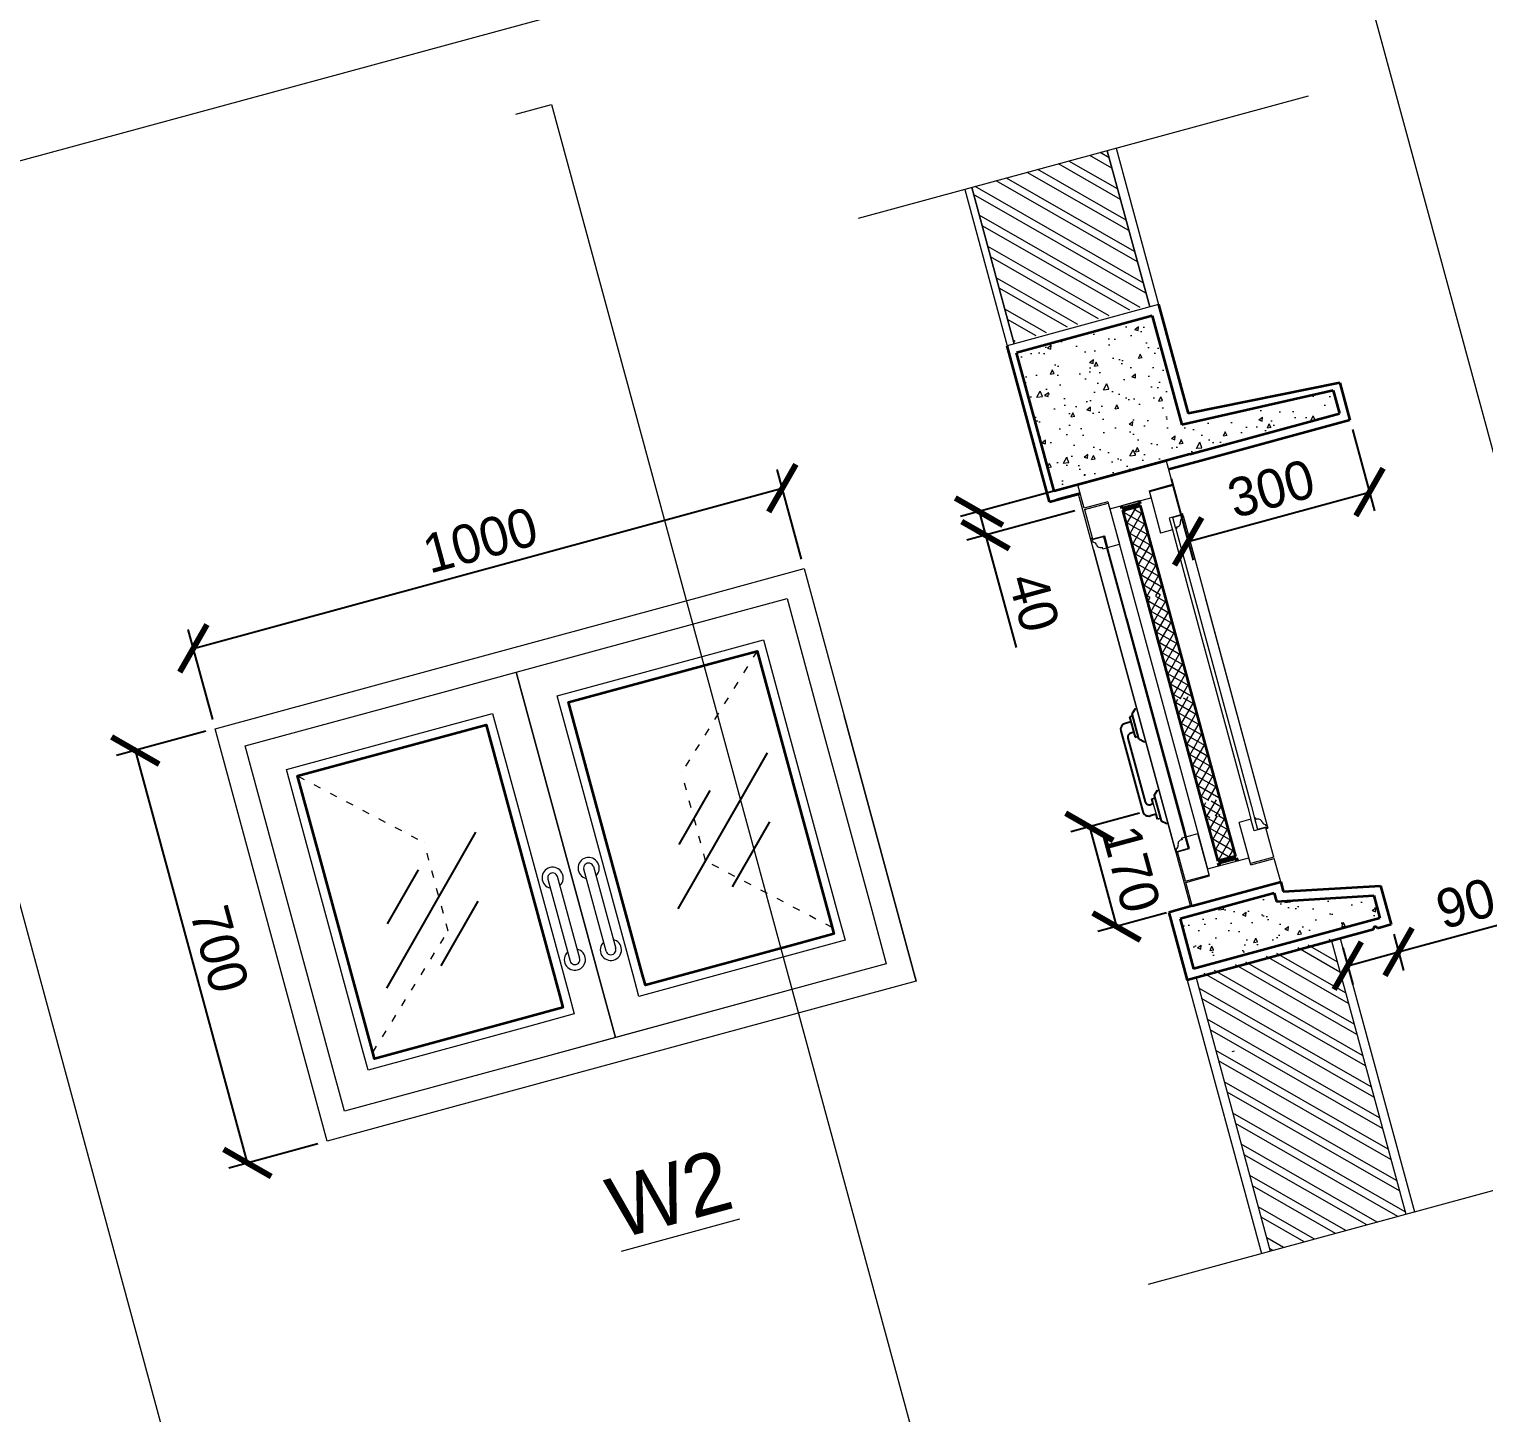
# Model space of a CAD drawing. Header units: millimetres. Extents: x -31731215 to 29997125, y -14487545 to 25622576.
# Drawn here: x 2265312 to 2267696, y -885794 to -883528 of the extents above; entities that cross this region are included whole.
import ezdxf

# ---------------------------------------------------------------- set-up
doc = ezdxf.new("R2010")
doc.units = ezdxf.units.MM
doc.header["$MEASUREMENT"] = 0
doc.linetypes.add('1', pattern=[0])
doc.linetypes.add('ACAD_ISO03W100', pattern=[30, 12, -18])
for name, color, linetype, lineweight in [('DIMNSION', 156, 'Continuous', 15), ('ELE', 245, 'Continuous', 13), ('ele2', 63, 'Continuous', 35), ('glass', 160, 'Continuous', 13), ('HAT', 8, 'Continuous', 9), ('HATCH', 8, '1', 18), ('raling2', 245, 'Continuous', 9), ('SECTION', 7, 'Continuous', 35), ('th line', 4, 'Continuous', 50), ('THIN LINES', 54, 'Continuous', 0), ('tils', 178, 'Continuous', 0), ('toilet', 161, 'Continuous', 18), ('WALL', 10, '1', 20), ('walls', 10, 'Continuous', 20)]:
    doc.layers.add(name, color=color, linetype=linetype, lineweight=lineweight)
doc.layers.add('DOOR', color=7, linetype='Continuous')
doc.layers.add('hard wear', color=54, linetype='Continuous')
doc.layers.add('hidden', color=7, linetype='ACAD_ISO03W100', lineweight=9, true_color=0x873171)
doc.dimstyles.new('ISO-25', dxfattribs={"dimtxt": 63.5, "dimasz": 63.5, "dimexe": 31.75, "dimexo": 15.875, "dimgap": 15.875, "dimtad": 1, "dimtxsty": 'Standard', "dimblk1": 'ARCHTICK', "dimblk2": 'ARCHTICK', "dimsah": 1, "dimcen": 63.5, "dimadec": 0, "dimazin": 0, "dimtfac": 1, "dimtmove": 0, "dimatfit": 3, "dimfxl": 25.4, "dimarcsym": 0})
pattern_1 = [(65.208688, (2128302.99, -971704.61), (71.994142, 12.965064), [7.62, -83.82]), (10.20869, (2128302.99, -971704.61), (-33.65203, 70.047924), [6.096, -67.056234]), (115.66013, (2128308.99, -971703.53), (38.342112, 83.012984), [6.476004, -71.236098]), (61.39289, (2128297.66, -971685.005), (109.045664, 12.217515), [11.43, -125.73]), (111.844245, (2128306.75, -971683.99), (65.672324, 120.415994), [9.71401, -106.85424]), (6.39284, (2128297.66, -971685), (65.67232, 120.41599), [9.14399, -100.58389]), (36.208688, (2128308.795, -971687.24), (69.25286, -23.56388), [7.62, -83.82]), (341.20869, (2128308.795, -971687.24), (4.52739, 77.579987), [6.096, -67.056]), (86.660133, (2128314.566, -971689.205), (73.78025, 54.016107), [6.476004, -71.235975]), (52.708688, (2128302.99, -971704.613), (-7.6805432, 32.961558), [0, -66.2432, 0, -68.072, 0, -67.31]), (22.708688, (2128302.99, -971704.613), (15.279399, 45.680437), [0, -38.8112, 0, -64.7192, 0, -25.654]), (342.708688, (2128281.126, -971710.557), (52.9378487, 12.0168487), [0, -25.4, 0, -79.248, 0, -105.156]), (332.708688, (2128271.32, -971713.22), (54.508377, 25.358206), [0, -33.02, 0, -52.6288, 0, -74.676])]

# ---------------------------------------------------------------- blocks, each defined once
blk = doc.blocks.new('GFH')
at = {"layer": 'DOOR'}
for p, q in [((-16227.9, -453626.6), (-16019.9, -453418.6)), ((-16199, -453525.6), (-16126.8, -453453.3)), ((-16132.5, -453615.1), (-16045.9, -453528.4))]:
    blk.add_line(p, q, dxfattribs=at)
blk = doc.blocks.new('_ArchTick')
at = {"color": 0, "linetype": 'ByBlock', "const_width": 0.15}
blk.add_lwpolyline([(-0.5, -0.5), (0.5, 0.5)], dxfattribs=at)
blk = doc.blocks.new('*D607')
at = {"layer": 'Defpoints', "color": 0, "transparency": 16777216}
for p in [(2266546.4, -884279.7), (2266582.2, -884411.5, 0), (2265617.3, -884673.9, 0)]:
    blk.add_point(p, dxfattribs=at)
at = {"layer": 'THIN LINES', "color": 0, "lineweight": -2, "transparency": 16777216}
for p, q in [((2266578.1, -884396.2), (2266538.1, -884249.1)), ((2265581.4, -884542.1), (2266546.4, -884279.7)), ((2265613.1, -884658.5), (2265573.1, -884511.4))]:
    blk.add_line(p, q, dxfattribs=at)
at = {"layer": 'THIN LINES', "color": 0, "lineweight": -2, "transparency": 16777216, "xscale": 63.50000000000001, "yscale": 63.50000000000001, "zscale": 63.50000000000001}
for p, rotation in [((2266546.4, -884279.7), 15.20868761617387), ((2265581.4, -884542.1), 195.2086876161739)]:
    blk.add_blockref('_ArchTick', p, dxfattribs=dict(at, rotation=rotation))
at = {"layer": 'THIN LINES', "color": 0, "transparency": 16777216, "insert": (2266051.4, -884365), "char_height": 63.5, "attachment_point": 5, "rotation": 15.2087}
blk.add_mtext('1000', dxfattribs=at)
blk = doc.blocks.new('*D608')
at = {"layer": 'Defpoints', "color": 0, "transparency": 16777216}
for p in [(2265617.3, -884673.9, 0), (2265486.4, -884709.5), (2265800.9, -885349.3, 0)]:
    blk.add_point(p, dxfattribs=at)
at = {"layer": 'THIN LINES', "color": 0, "lineweight": -2, "transparency": 16777216}
for p, q in [((2265601.9, -884678), (2265455.7, -884717.8)), ((2265670, -885384.9), (2265486.4, -884709.5)), ((2265785.6, -885353.5), (2265639.4, -885393.3))]:
    blk.add_line(p, q, dxfattribs=at)
at = {"layer": 'THIN LINES', "color": 0, "lineweight": -2, "transparency": 16777216, "xscale": 63.50000000000001, "yscale": 63.50000000000001, "zscale": 63.50000000000001}
for p, rotation in [((2265486.4, -884709.5), 105.2086876161695), ((2265670, -885384.9), 285.2086876161695)]:
    blk.add_blockref('_ArchTick', p, dxfattribs=dict(at, rotation=rotation))
at = {"layer": 'THIN LINES', "color": 0, "transparency": 16777216, "insert": (2265624.1, -885034.7), "char_height": 63.5, "attachment_point": 5, "rotation": 285.2087}
blk.add_mtext('700', dxfattribs=at)
blk = doc.blocks.new('*D576')
at = {"layer": 'Defpoints', "color": 0, "transparency": 16777216}
for p in [(2267476.5, -884168.4, 0), (2267179.3, -884249.2, 0), (2267508.5, -884286.1)]:
    blk.add_point(p, dxfattribs=at)
at = {"layer": 'THIN LINES', "color": 0, "lineweight": -2, "transparency": 16777216}
for p, q in [((2267480.7, -884183.7), (2267516.8, -884316.7)), ((2267183.5, -884264.5), (2267219.6, -884397.5)), ((2267211.3, -884366.9), (2267508.5, -884286.1))]:
    blk.add_line(p, q, dxfattribs=at)
at = {"layer": 'THIN LINES', "color": 0, "lineweight": -2, "transparency": 16777216, "xscale": 63.50000000000001, "yscale": 63.50000000000001, "zscale": 63.50000000000001}
for p, rotation in [((2267508.5, -884286.1), 15.208687616193), ((2267211.3, -884366.9), 195.208687616193)]:
    blk.add_blockref('_ArchTick', p, dxfattribs=dict(at, rotation=rotation))
at = {"layer": 'THIN LINES', "color": 0, "transparency": 16777216, "insert": (2267347.4, -884280.5), "char_height": 63.5, "attachment_point": 5, "rotation": 15.2087}
blk.add_mtext('300', dxfattribs=at)
blk = doc.blocks.new('*D577')
at = {"layer": 'Defpoints', "color": 0, "transparency": 16777216}
for p in [(2267030.6, -884274.1, 0), (2267041.1, -884312.7, 0), (2266879.3, -884356.7)]:
    blk.add_point(p, dxfattribs=at)
at = {"layer": 'THIN LINES', "color": 0, "lineweight": -2, "transparency": 16777216}
for p, q in [((2267015.3, -884278.3), (2266838.2, -884326.4)), ((2267025.8, -884316.9), (2266848.6, -884365)), ((2266868.8, -884318.1), (2266879.3, -884356.7)), ((2266879.3, -884356.7), (2266929.3, -884540.5))]:
    blk.add_line(p, q, dxfattribs=at)
at = {"layer": 'THIN LINES', "color": 0, "lineweight": -2, "transparency": 16777216, "xscale": 63.50000000000001, "yscale": 63.50000000000001, "zscale": 63.50000000000001}
for p, rotation in [((2266868.8, -884318.1), 105.2086876151963), ((2266879.3, -884356.7), 285.2086876151963)]:
    blk.add_blockref('_ArchTick', p, dxfattribs=dict(at, rotation=rotation))
at = {"layer": 'THIN LINES', "color": 0, "transparency": 16777216, "insert": (2266958.6, -884466.7), "char_height": 63.5, "attachment_point": 5, "rotation": 285.2087}
blk.add_mtext('40', dxfattribs=at)
blk = doc.blocks.new('*D623')
at = {"layer": 'Defpoints', "color": 0, "transparency": 16777216}
for p in [(2267146.9, -884807.9, 0), (2267191.3, -884971.4, 0), (2267094.1, -884997.8)]:
    blk.add_point(p, dxfattribs=at)
at = {"layer": 'THIN LINES', "color": 0, "lineweight": -2, "transparency": 16777216}
for p, q in [((2267131.6, -884812.1), (2267019, -884842.7)), ((2267049.6, -884834.4), (2267094.1, -884997.8)), ((2267176, -884975.5), (2267063.4, -885006.1))]:
    blk.add_line(p, q, dxfattribs=at)
at = {"layer": 'THIN LINES', "color": 0, "lineweight": -2, "transparency": 16777216, "xscale": 63.50000000000001, "yscale": 63.50000000000001, "zscale": 63.50000000000001}
for p, rotation in [((2267049.6, -884834.4), 105.2086876155839), ((2267094.1, -884997.8), 285.2086876155839)]:
    blk.add_blockref('_ArchTick', p, dxfattribs=dict(at, rotation=rotation))
at = {"layer": 'THIN LINES', "color": 0, "transparency": 16777216, "insert": (2267117.8, -884903.6), "char_height": 63.5, "attachment_point": 5, "rotation": 285.2087}
blk.add_mtext('170', dxfattribs=at)
blk = doc.blocks.new('*D582')
at = {"layer": 'Defpoints', "color": 0, "transparency": 16777216}
for p in [(2267544, -884994.7, 0), (2267460.7, -885017.3, 0), (2267556.1, -885039.2)]:
    blk.add_point(p, dxfattribs=at)
at = {"layer": 'THIN LINES', "color": 0, "lineweight": -2, "transparency": 16777216}
for p, q in [((2267556.1, -885039.2), (2267739.9, -884989.3)), ((2267548.1, -885010), (2267564.4, -885069.9)), ((2267464.8, -885032.6), (2267481.1, -885092.5)), ((2267472.8, -885061.9), (2267556.1, -885039.2))]:
    blk.add_line(p, q, dxfattribs=at)
at = {"layer": 'THIN LINES', "color": 0, "lineweight": -2, "transparency": 16777216, "xscale": 63.50000000000001, "yscale": 63.50000000000001, "zscale": 63.50000000000001}
for p, rotation in [((2267556.1, -885039.2), 15.20868761456115), ((2267472.8, -885061.9), 195.2086876145612)]:
    blk.add_blockref('_ArchTick', p, dxfattribs=dict(at, rotation=rotation))
at = {"layer": 'THIN LINES', "color": 0, "transparency": 16777216, "insert": (2267666.1, -884960), "char_height": 63.5, "attachment_point": 5, "rotation": 15.2087}
blk.add_mtext('90', dxfattribs=at)

msp = doc.modelspace()

# ---------------------------------------------------------------- hatches: boundary and pattern name
at = {"layer": 'DIMNSION'}
h = msp.add_hatch(dxfattribs=at)
h.set_pattern_fill('ANSI37', color=256, scale=100, angle=15.208688, style=0)
h.set_pattern_definition([(150.2086876, (2630830.69, -261791.18), (6.21052973, 10.84800998), []), (60.2086876, (2630830.69, -261791.18), (10.84800998, -6.21052973), [])])
h.paths.add_polyline_path([(2267172.381, -884452.45), (2267143.432, -884460.32), (2267188.796, -884627.188), (2267217.746, -884619.318)])
h = msp.add_hatch(dxfattribs=at)
h.set_pattern_fill('ANSI37', color=256, scale=100, angle=15.208688, style=0)
h.set_pattern_definition([(150.2086876, (2630875.985, -261957.792), (6.21052973, 10.84800998), []), (60.2086876, (2630875.985, -261957.792), (10.84800998, -6.21052973), [])])
h.paths.add_polyline_path([(2267217.676, -884619.062), (2267188.727, -884626.932), (2267234.091, -884793.8), (2267263.04, -884785.93)])
h = msp.add_hatch(dxfattribs=at)
h.set_pattern_fill('ANSI37', color=256, scale=100, angle=15.208688, style=0)
h.set_pattern_definition([(150.2086876, (2630765.106, -261549.936), (6.21052973, 10.84800998), []), (60.2086876, (2630765.106, -261549.936), (10.84800998, -6.21052973), [])])
h.paths.add_polyline_path([(2267270.507, -884813.396), (2267241.558, -884821.266), (2267260.436, -884890.707), (2267289.385, -884882.837)])
at = {"layer": 'HATCH'}
h = msp.add_hatch(dxfattribs=at)
h.set_pattern_fill('AR-CONC', color=256, scale=0.4, angle=15.208688, style=0)
h.set_pattern_definition(pattern_1)
h.paths.add_polyline_path([(2267152.322, -883997.473), (2266930.378, -884057.811), (2266992.027, -884284.58), (2267213.971, -884224.243)])
h = msp.add_hatch(dxfattribs=at)
h.set_pattern_fill('AR-CONC', color=256, scale=0.4, angle=15.208688, style=0)
h.set_pattern_definition(pattern_1)
h.paths.add_polyline_path([(2267449.177, -884119.951), (2267200.854, -884175.994), (2267213.971, -884224.243), (2267459.392, -884157.524)])
h = msp.add_hatch(dxfattribs=at)
h.set_pattern_fill('AR-CONC', color=256, scale=0.4, angle=15.208688, style=0)
h.set_pattern_definition([(65.208688, (2128145.59, -971125.627), (71.994142, 12.965064), [7.62, -83.82]), (10.20869, (2128145.59, -971125.63), (-33.65203, 70.047924), [6.096, -67.056234]), (115.66013, (2128151.59, -971124.546), (38.342112, 83.012984), [6.476004, -71.236098]), (61.39289, (2128140.26, -971106.02), (109.045664, 12.217515), [11.43, -125.73]), (111.844245, (2128149.34, -971105), (65.672324, 120.415994), [9.71401, -106.85424]), (6.39284, (2128140.26, -971106.02), (65.67232, 120.41599), [9.14399, -100.58389]), (36.208688, (2128151.394, -971108.255), (69.25286, -23.56388), [7.62, -83.82]), (341.20869, (2128151.394, -971108.255), (4.52739, 77.579987), [6.096, -67.056]), (86.660133, (2128157.165, -971110.22), (73.78025, 54.016107), [6.476004, -71.235975]), (52.708688, (2128145.588, -971125.627), (-7.6805432, 32.961558), [0, -66.2432, 0, -68.072, 0, -67.31]), (22.708688, (2128145.588, -971125.627), (15.279399, 45.680437), [0, -38.8112, 0, -64.7192, 0, -25.654]), (342.708688, (2128123.725, -971131.57), (52.9378487, 12.0168487), [0, -25.4, 0, -79.248, 0, -105.156]), (332.708688, (2128113.92, -971134.236), (54.508377, 25.358206), [0, -33.02, 0, -52.6288, 0, -74.676])])
h.paths.add_polyline_path([(2267525.559, -884984.116), (2267515.481, -884947.047), (2267356.035, -884956.465), (2267352.402, -884943.104), (2267198.006, -884985.078), (2267220.305, -885067.101)])

# ---------------------------------------------------------------- linework, layer by layer
at = {"layer": 'DIMNSION'}
for p, q in [((2267110.387, -884338.768, 0), (2267127.006, -884309.74, 0)), ((2267137.134, -884322.796, 0), (2267118.411, -884312.077, 0)), ((2267141.772, -884339.854, 0), (2267104.952, -884318.775, 0)), ((2267105.75, -884321.709, 0), (2267109.947, -884314.377, 0)), ((2267146.409, -884356.913, 0), (2267109.59, -884335.834, 0)), ((2267115.025, -884355.826, 0), (2267136.104, -884319.007, 0)), ((2267119.662, -884372.885, 0), (2267140.741, -884336.065, 0)), ((2267151.046, -884373.971, 0), (2267114.227, -884352.892, 0)), ((2267124.3, -884389.943, 0), (2267145.379, -884353.124, 0)), ((2267155.684, -884391.03, 0), (2267118.865, -884369.951, 0)), ((2267128.937, -884407.002, 0), (2267150.016, -884370.182, 0)), ((2267160.321, -884408.089, 0), (2267123.502, -884387.009, 0)), ((2267164.959, -884425.147, 0), (2267128.14, -884404.068, 0)), ((2267133.575, -884424.06, 0), (2267154.654, -884387.241, 0)), ((2267138.212, -884441.119, 0), (2267159.291, -884404.3, 0)), ((2267169.596, -884442.206, 0), (2267132.777, -884421.126, 0)), ((2267142.85, -884458.177, 0), (2267163.929, -884421.358, 0)), ((2267165.567, -884454.302, 0), (2267137.415, -884438.185, 0)), ((2267148.508, -884458.94, 0), (2267142.052, -884455.243, 0)), ((2267158.348, -884456.265, 0), (2267168.566, -884438.417, 0)), ((2267125.008, -884640.448, 0), (2267127.038, -884639.896, 0)), ((2267139.62, -884695.289, 0), (2267141.926, -884694.662, 0)), ((2267161.141, -884774.454, 0), (2267163.448, -884773.827, 0)), ((2267263.75, -884815.233, 0), (2267235.525, -884799.074, 0)), ((2267236.322, -884802.008, 0), (2267240.52, -884794.676, 0)), ((2267240.96, -884819.066, 0), (2267257.578, -884790.039, 0)), ((2267267.707, -884803.095, 0), (2267248.983, -884792.375, 0)), ((2267256.416, -884817.227, 0), (2267266.676, -884799.306, 0)), ((2267176.306, -884829.145, 0), (2267178.336, -884828.593, 0)), ((2267246.692, -884819.871, 0), (2267240.162, -884816.133, 0))]:
    msp.add_line(p, q, dxfattribs=at)
at = {"layer": 'DOOR', "linetype": 'Continuous'}
msp.add_line((2267030.626, -884274.087, 0), (2267175.372, -884234.736, 0), dxfattribs=at)
at = {"layer": 'ELE'}
for p, q in [((2267175.372, -884234.736, 0), (2267185.866, -884273.336, 0)), ((2267041.119, -884312.686, 0), (2267030.626, -884274.087, 0)), ((2267147.267, -884283.829, 0), (2267185.866, -884273.336, 0)), ((2267147.267, -884283.829, 0), (2267150.415, -884295.409, 0)), ((2267186.39, -884275.265, 0), (2267147.791, -884285.759, 0)), ((2267147.791, -884285.759, 0), (2267166.155, -884353.307, 0)), ((2267186.39, -884275.265, 0), (2267199.507, -884323.514, 0)), ((2267079.718, -884302.192, 0), (2267041.119, -884312.686, 0)), ((2267041.644, -884314.616, 0), (2267080.243, -884304.122, 0)), ((2267079.718, -884302.192, 0), (2267082.866, -884313.772, 0)), ((2267080.243, -884304.122, 0), (2267098.606, -884371.671, 0)), ((2267082.866, -884313.772, 0), (2267150.415, -884295.409, 0)), ((2267041.644, -884314.616, 0), (2267054.761, -884362.865, 0)), ((2267199.507, -884323.514, 0), (2267180.207, -884328.761, 0)), ((2267180.207, -884328.761, 0), (2267185.454, -884348.061, 0)), ((2267054.761, -884362.865, 0), (2267074.06, -884357.618, 0)), ((2267074.06, -884357.618, 0), (2267079.307, -884376.917, 0)), ((2267185.454, -884348.061, 0), (2267166.155, -884353.307, 0)), ((2267079.307, -884376.917, 0), (2267098.606, -884371.671, 0)), ((2266110.236, -884581.297, 0), (2266165.327, -884783.942, 0)), ((2266165.327, -884783.942, 0), (2266248.928, -885091.462, 0)), ((2267314.261, -884821.864, 0), (2267294.961, -884827.111, 0)), ((2267313.325, -884894.659, 0), (2267294.961, -884827.111, 0)), ((2267319.508, -884841.164, 0), (2267314.261, -884821.864, 0)), ((2267338.807, -884835.917, 0), (2267319.508, -884841.164, 0)), ((2267351.924, -884884.166, 0), (2267338.807, -884835.917, 0)), ((2267208.113, -884850.721, 0), (2267227.413, -884845.474, 0)), ((2267213.36, -884870.021, 0), (2267208.113, -884850.721, 0)), ((2267245.777, -884913.023, 0), (2267227.413, -884845.474, 0)), ((2267194.061, -884875.267, 0), (2267213.36, -884870.021, 0)), ((2267207.177, -884923.516, 0), (2267194.061, -884875.267, 0)), ((2267243.153, -884903.373, 0), (2267310.702, -884885.009, 0)), ((2267313.85, -884896.589, 0), (2267310.702, -884885.009, 0)), ((2267351.924, -884884.166, 0), (2267313.325, -884894.659, 0)), ((2267246.301, -884914.953, 0), (2267243.153, -884903.373, 0)), ((2267313.85, -884896.589, 0), (2267352.449, -884886.096, 0)), ((2267362.942, -884924.695, 0), (2267352.449, -884886.096, 0)), ((2267207.177, -884923.516, 0), (2267245.777, -884913.023, 0)), ((2267207.702, -884925.446, 0), (2267246.301, -884914.953, 0)), ((2267218.196, -884964.045, 0), (2267207.702, -884925.446, 0)), ((2266248.928, -885091.462, 0), (2266272.884, -885179.583, 0))]:
    msp.add_line(p, q, dxfattribs=at)
at = {"layer": 'ELE', "elevation": 0}
for points in [[(2266418.779, -884455.966), (2266582.231, -884411.53), (2266647.815, -884652.774)], [(2265974.067, -884576.864), (2266418.779, -884455.966)], [(2266429.272, -884494.565), (2266554.126, -884460.623), (2266609.216, -884663.268)], [(2266554.126, -884460.623), (2266609.216, -884663.268)], [(2266165.327, -884783.942), (2266110.236, -884581.297), (2266429.272, -884494.565)], [(2265682.838, -884915.11), (2265617.254, -884673.866), (2265974.067, -884576.864)], [(2265984.56, -884615.463), (2266110.236, -884581.297), (2266165.327, -884783.942)], [(2265721.437, -884904.617), (2265666.347, -884701.971), (2265984.56, -884615.463)], [(2266609.216, -884663.268), (2266692.817, -884970.788)], [(2266609.216, -884663.268), (2266692.817, -884970.788)], [(2266647.815, -884652.774), (2266731.417, -884960.295)], [(2265682.838, -884915.11), (2265617.254, -884673.866)], [(2265721.437, -884904.617), (2265666.347, -884701.971)], [(2266165.327, -884783.942), (2266248.928, -885091.462)], [(2266248.928, -885091.462), (2266165.327, -884783.942)], [(2265805.039, -885212.137), (2265721.437, -884904.617)], [(2265805.039, -885212.137), (2265721.437, -884904.617)], [(2265766.44, -885222.63), (2265682.838, -884915.11)], [(2265766.44, -885222.63), (2265682.838, -884915.11)], [(2266692.817, -884970.788), (2266716.774, -885058.908), (2266591.92, -885092.851)], [(2266692.817, -884970.788), (2266716.774, -885058.908), (2266591.92, -885092.851)], [(2266731.417, -884960.295), (2266765.866, -885087.014), (2266602.413, -885131.45)], [(2266248.928, -885091.462), (2266272.884, -885179.583), (2266147.208, -885213.749)], [(2266591.92, -885092.851), (2266147.208, -885213.749)], [(2266591.92, -885092.851), (2266272.884, -885179.583), (2266248.928, -885091.462)], [(2266602.413, -885131.45), (2266157.702, -885252.348)], [(2266147.208, -885213.749), (2265828.995, -885300.257), (2265805.039, -885212.137)], [(2266147.208, -885213.749), (2265828.995, -885300.257), (2265805.039, -885212.137)], [(2265800.889, -885349.349), (2265766.44, -885222.63)], [(2266157.702, -885252.348), (2265800.889, -885349.349), (2265766.44, -885222.63)]]:
    msp.add_lwpolyline(points, dxfattribs=at)
at = {"layer": 'ele2'}
for p, q in [((2267103.396, -884313.05, 0), (2267102.166, -884308.525, 0)), ((2267132.345, -884305.179, 0), (2267131.115, -884300.655, 0)), ((2267172.381, -884452.45, 0), (2267133.132, -884308.074, 0)), ((2267143.432, -884460.32, 0), (2267104.183, -884315.944, 0)), ((2267270.507, -884813.396, 0), (2267172.381, -884452.45, 0)), ((2267241.558, -884821.266, 0), (2267143.432, -884460.32, 0)), ((2267289.385, -884882.837, 0), (2267270.507, -884813.396, 0)), ((2267260.436, -884890.707, 0), (2267241.558, -884821.266, 0))]:
    msp.add_line(p, q, dxfattribs=at)
at = {"layer": 'ele2', "elevation": 0}
for points in [[(2266447.635, -884562.113), (2266504.941, -884546.535), (2266541.668, -884681.631)], [(2266232.875, -884765.579), (2266196.148, -884630.482), (2266447.635, -884562.113)], [(2266002.924, -884683.011), (2266061.051, -884667.209), (2266097.778, -884802.306)], [(2265788.986, -884886.253), (2265752.259, -884751.156), (2266002.924, -884683.011)], [(2266541.668, -884681.631), (2266625.269, -884989.152)], [(2266316.477, -885073.099), (2266232.875, -884765.579)], [(2266097.778, -884802.306), (2266181.38, -885109.826)], [(2265872.587, -885193.773), (2265788.986, -884886.253)], [(2266625.269, -884989.152), (2266630.862, -885009.723), (2266573.556, -885025.302)], [(2266573.556, -885025.302), (2266322.069, -885093.671), (2266316.477, -885073.099)], [(2266181.38, -885109.826), (2266186.972, -885130.398), (2266128.845, -885146.2)], [(2266128.845, -885146.2), (2265878.18, -885214.345), (2265872.587, -885193.773)]]:
    msp.add_lwpolyline(points, dxfattribs=at)
at = {"layer": 'glass', "linetype": 'Continuous'}
for p, q in [((2267185.997, -884327.187, 0), (2267186.194, -884327.911, 0)), ((2267072.854, -884357.946, 0), (2267103.627, -884471.141, 0)), ((2267103.627, -884471.141, 0), (2267072.854, -884357.946, 0)), ((2267185.454, -884348.061, 0), (2267210.98, -884441.956, 0)), ((2267191.244, -884346.487, 0), (2267216.77, -884440.382, 0)), ((2267104.833, -884470.813, 0), (2267079.307, -884376.917, 0)), ((2267210.98, -884441.956, 0), (2267309.106, -884802.903, 0)), ((2267216.77, -884440.382, 0), (2267314.896, -884801.329, 0)), ((2267103.627, -884471.141, 0), (2267201.753, -884832.088, 0)), ((2267201.753, -884832.088, 0), (2267103.627, -884471.141, 0)), ((2267154.132, -884652.156, 0), (2267104.833, -884470.813, 0)), ((2267110.989, -884493.459, 0), (2267202.959, -884831.76, 0)), ((2267309.106, -884802.903, 0), (2267314.261, -884821.864, 0)), ((2267314.896, -884801.329, 0), (2267320.051, -884820.29, 0)), ((2267201.753, -884832.088, 0), (2267206.907, -884851.049, 0)), ((2267212.154, -884870.348, 0), (2267201.753, -884832.088, 0)), ((2267202.959, -884831.76, 0), (2267208.113, -884850.721, 0))]:
    msp.add_line(p, q, dxfattribs=at)
at = {"layer": 'hard wear'}
for p, q in [((2267119.468, -884649.188, 0), (2267125.008, -884640.448, 0)), ((2267117.762, -884662.542, 0), (2267108.068, -884665.178, 0)), ((2267120.482, -884652.919, 0), (2267115.513, -884654.27, 0)), ((2267115.513, -884654.27, 0), (2267124.608, -884687.726, 0)), ((2267130.661, -884690.361, 0), (2267119.468, -884649.188, 0)), ((2267101.042, -884677.451, 0), (2267136.904, -884809.369, 0)), ((2267112.612, -884689.357, 0), (2267140.854, -884793.243, 0)), ((2267122.359, -884679.454, 0), (2267117.53, -884680.766, 0)), ((2267124.608, -884687.726, 0), (2267129.578, -884686.375, 0)), ((2267130.661, -884690.361, 0), (2267139.62, -884695.289, 0)), ((2267152.025, -884788.576, 0), (2267156.994, -884787.225, 0)), ((2267154.274, -884796.848, 0), (2267152.025, -884788.576, 0)), ((2267155.911, -884783.239, 0), (2267161.141, -884774.454, 0)), ((2267155.911, -884783.239, 0), (2267167.104, -884824.412, 0)), ((2267154.274, -884796.848, 0), (2267149.445, -884798.161, 0)), ((2267158.871, -884813.76, 0), (2267149.178, -884816.395, 0)), ((2267161.12, -884822.032, 0), (2267158.871, -884813.76, 0)), ((2267166.09, -884820.681, 0), (2267161.12, -884822.032, 0)), ((2267167.104, -884824.412, 0), (2267176.306, -884829.145, 0))]:
    msp.add_line(p, q, dxfattribs=at)
for centre, radius, start, end in [((2267110.691, -884674.827, 0), 10, 105.208688, 195.208688), ((2267119.367, -884687.521, 0), 7, 105.208688, 195.208688), ((2267146.554, -884806.745, 0), 10, 195.208688, 285.208688), ((2267147.609, -884791.406, 0), 7, 195.208688, 285.208688)]:
    msp.add_arc(centre, radius, start, end, dxfattribs=at)
at = {"layer": 'HAT'}
for p, q in [((2267086.558, -883755.564, 0), (2267050.175, -883734.735, 0)), ((2267081.92, -883738.506, 0), (2267067.234, -883730.098, 0)), ((2267114.383, -883857.916, 0), (2266947.824, -883762.56, 0)), ((2267109.745, -883840.857, 0), (2266964.882, -883757.923, 0)), ((2267100.47, -883806.74, 0), (2266998.999, -883748.648, 0)), ((2267095.833, -883789.681, 0), (2267016.058, -883744.01, 0)), ((2267137.57, -883943.208, 0), (2266862.531, -883785.747, 0)), ((2267128.295, -883909.091, 0), (2266896.648, -883776.472, 0)), ((2267123.658, -883892.033, 0), (2266913.707, -883771.835, 0)), ((2267142.208, -883960.267, 0), (2266859.926, -883798.659, 0)), ((2267132.876, -883983.732, 0), (2266869.201, -883832.776, 0)), ((2267115.818, -883988.369, 0), (2266873.838, -883849.835, 0)), ((2267081.701, -883997.644, 0), (2266883.113, -883883.952, 0)), ((2267064.642, -884002.282, 0), (2266887.751, -883901.011, 0)), ((2267030.525, -884011.557, 0), (2266897.026, -883935.128, 0)), ((2267013.466, -884016.194, 0), (2266901.663, -883952.186, 0)), ((2266979.349, -884025.469, 0), (2266910.938, -883986.303, 0)), ((2266962.291, -884030.106, 0), (2266915.575, -884003.362, 0)), ((2266928.174, -884039.381, 0), (2266924.85, -884037.479, 0)), ((2267446.184, -885021.239, 0), (2267442.203, -885018.959, 0)), ((2267474.009, -885123.59, 0), (2267339.852, -885046.784, 0)), ((2267469.372, -885106.531, 0), (2267356.911, -885042.147, 0)), ((2267460.097, -885072.414, 0), (2267391.028, -885032.872, 0)), ((2267455.459, -885055.356, 0), (2267408.086, -885028.234, 0)), ((2267501.834, -885225.941, 0), (2267237.501, -885074.609, 0)), ((2267497.197, -885208.883, 0), (2267254.559, -885069.972, 0)), ((2267487.922, -885174.766, 0), (2267288.676, -885060.697, 0)), ((2267483.284, -885157.707, 0), (2267305.735, -885056.059, 0)), ((2267511.109, -885260.058, 0), (2267228.827, -885098.451, 0)), ((2267515.747, -885277.117, 0), (2267233.465, -885115.509, 0)), ((2267525.022, -885311.234, 0), (2267242.74, -885149.626, 0)), ((2267529.659, -885328.292, 0), (2267247.377, -885166.685, 0)), ((2267538.934, -885362.409, 0), (2267256.652, -885200.802, 0)), ((2267543.571, -885379.468, 0), (2267261.29, -885217.861, 0)), ((2267552.846, -885413.585, 0), (2267270.565, -885251.978, 0)), ((2267557.484, -885430.644, 0), (2267275.202, -885269.036, 0)), ((2267566.759, -885464.761, 0), (2267284.477, -885303.153, 0)), ((2267555.099, -885472.489, 0), (2267289.114, -885320.212, 0)), ((2267520.982, -885481.764, 0), (2267298.389, -885354.329, 0)), ((2267503.923, -885486.401, 0), (2267303.027, -885371.387, 0)), ((2267469.806, -885495.676, 0), (2267312.302, -885405.504, 0)), ((2267452.747, -885500.314, 0), (2267316.939, -885422.563, 0)), ((2267418.63, -885509.589, 0), (2267326.214, -885456.68, 0)), ((2267401.572, -885514.226, 0), (2267330.852, -885473.739, 0)), ((2267367.455, -885523.501, 0), (2267340.127, -885507.856, 0)), ((2267350.396, -885528.138, 0), (2267344.764, -885524.914, 0))]:
    msp.add_line(p, q, dxfattribs=at)
at = {"layer": 'HAT', "linetype": 'Continuous'}
for p, q in [((2267082.707, -884476.828, 0), (2267031.734, -884289.33, 0)), ((2267082.866, -884313.772, 0), (2267124.133, -884465.567, 0)), ((2267200.426, -884324.041, 0), (2267186.194, -884327.911, 0)), ((2267191.244, -884346.487, 0), (2267186.194, -884327.911, 0)), ((2267199.783, -884321.675, 0), (2267201.887, -884321.103, 0)), ((2267200.426, -884324.041, 0), (2267199.783, -884321.675, 0)), ((2267202.952, -884325.021, 0), (2267201.088, -884325.528, 0)), ((2267201.088, -884325.528, 0), (2267201.914, -884328.564, 0)), ((2267202.952, -884325.021, 0), (2267201.887, -884321.103, 0)), ((2267202.952, -884325.021, 0), (2267233.107, -884435.941, 0)), ((2267054.235, -884363.785, 0), (2267073.051, -884358.669, 0)), ((2267078.101, -884377.245, 0), (2267073.051, -884358.669, 0)), ((2267192.941, -884346.025, 0), (2267191.244, -884346.487, 0)), ((2267192.941, -884346.025, 0), (2267192.173, -884343.203, 0)), ((2267053.592, -884361.419, 0), (2267051.487, -884361.991, 0)), ((2267052.552, -884365.908, 0), (2267051.487, -884361.991, 0)), ((2267052.552, -884365.908, 0), (2267054.416, -884365.402, 0)), ((2267054.235, -884363.785, 0), (2267053.592, -884361.419, 0)), ((2267054.416, -884365.402, 0), (2267055.242, -884368.438, 0)), ((2267056.487, -884380.383, 0), (2267082.707, -884476.828, 0)), ((2267071.82, -884378.953, 0), (2267071.053, -884376.13, 0)), ((2267071.82, -884378.953, 0), (2267078.101, -884377.245, 0)), ((2267180.833, -884837.775, 0), (2267082.707, -884476.828, 0)), ((2267082.707, -884476.828, 0), (2267180.833, -884837.775, 0)), ((2267124.133, -884465.567, 0), (2267222.258, -884826.513, 0)), ((2267239.263, -884458.587, 0), (2267331.232, -884796.888, 0)), ((2267331.232, -884796.888, 0), (2267341.015, -884832.873, 0)), ((2267222.258, -884826.513, 0), (2267243.153, -884903.373, 0)), ((2267321.748, -884819.829, 0), (2267320.051, -884820.29, 0)), ((2267320.051, -884820.29, 0), (2267325.101, -884838.866, 0)), ((2267321.748, -884819.829, 0), (2267322.515, -884822.651, 0)), ((2267339.333, -884834.997, 0), (2267325.101, -884838.866, 0)), ((2267339.151, -884833.38, 0), (2267338.326, -884830.344, 0)), ((2267341.015, -884832.873, 0), (2267339.151, -884833.38, 0)), ((2267339.333, -884834.997, 0), (2267339.976, -884837.363, 0)), ((2267339.976, -884837.363, 0), (2267342.08, -884836.791, 0)), ((2267341.015, -884832.873, 0), (2267342.08, -884836.791, 0)), ((2267190.616, -884873.76, 0), (2267180.833, -884837.775, 0)), ((2267180.833, -884837.775, 0), (2267215.369, -884964.814, 0)), ((2267200.627, -884852.756, 0), (2267206.907, -884851.049, 0)), ((2267200.627, -884852.756, 0), (2267201.394, -884855.579, 0)), ((2267206.907, -884851.049, 0), (2267211.957, -884869.625, 0)), ((2267190.616, -884873.76, 0), (2267192.479, -884873.254, 0)), ((2267190.616, -884873.76, 0), (2267191.681, -884877.678, 0)), ((2267192.479, -884873.254, 0), (2267191.654, -884870.218, 0)), ((2267193.785, -884877.106, 0), (2267191.681, -884877.678, 0)), ((2267193.142, -884874.74, 0), (2267211.957, -884869.625, 0)), ((2267193.142, -884874.74, 0), (2267193.785, -884877.106, 0))]:
    msp.add_line(p, q, dxfattribs=at)
for centre, radius, start, end in [((2267192.035, -884336.249, 0), 6.955, 271.144155, 14.078334), ((2267204.28, -884333.617, 0), 5.579, 115.095161, 189.708237), ((2267055.759, -884373.993, 0), 5.579, 20.709138, 95.322215), ((2267067.652, -884370.063, 0), 6.955, 196.339041, 299.27322), ((2267325.916, -884828.718, 0), 6.955, 16.339041, 119.27322), ((2267337.808, -884824.788, 0), 5.579, 200.709138, 275.322215), ((2267201.533, -884862.532, 0), 6.955, 91.144155, 194.078334), ((2267189.288, -884865.165, 0), 5.579, 295.095161, 9.708237)]:
    msp.add_arc(centre, radius, start, end, dxfattribs=at)
at = {"layer": 'hidden'}
for p, q in [((2266504.941, -884546.535, 0), (2266381.387, -884745.522, 0)), ((2265752.259, -884751.156, 0), (2265959.554, -884860.2, 0)), ((2266420.771, -884890.393, 0), (2266381.387, -884745.522, 0)), ((2265998.938, -885005.072, 0), (2265959.554, -884860.2, 0)), ((2266628.065, -884999.437, 0), (2266420.771, -884890.393, 0)), ((2265875.384, -885204.059, 0), (2265998.938, -885005.072, 0))]:
    msp.add_line(p, q, dxfattribs=at)
at = {"layer": 'raling2'}
for p, q in [((2266257.668, -885038.206, 0), (2266221.159, -884903.914, 0)), ((2266236.871, -884899.643, 0), (2266273.379, -885033.935, 0)), ((2266162.209, -884919.94, 0), (2266198.717, -885054.232, 0)), ((2266214.428, -885049.961, 0), (2266177.92, -884915.669, 0))]:
    msp.add_line(p, q, dxfattribs=at)
at = {"layer": 'raling2', "elevation": 0}
for points in [[(2266218.4, -884769.514), (2266177.738, -884619.942), (2266443.7, -884547.639)], [(2266443.7, -884547.639), (2266515.48, -884528.125), (2266556.142, -884677.696)], [(2265774.511, -884890.188), (2265733.849, -884740.617), (2265998.989, -884668.537)], [(2265998.989, -884668.537), (2266071.591, -884648.799), (2266112.253, -884798.371)], [(2266556.142, -884677.696), (2266639.744, -884985.216)], [(2266302.002, -885077.034), (2266218.4, -884769.514)], [(2266112.253, -884798.371), (2266195.854, -885105.891)], [(2265858.113, -885197.708), (2265774.511, -884890.188)], [(2266639.744, -884985.216), (2266649.271, -885020.263), (2266577.492, -885039.777)], [(2266577.492, -885039.777), (2266311.53, -885112.08), (2266302.002, -885077.034)], [(2266195.854, -885105.891), (2266205.382, -885140.937), (2266132.78, -885160.675)], [(2266132.78, -885160.675), (2265867.64, -885232.755), (2265858.113, -885197.708)]]:
    msp.add_lwpolyline(points, dxfattribs=at)
at = {"layer": 'raling2'}
for centre, radius, start, end in [((2266229.064, -884901.959, 0), 17.364, 313.167798, 257.249578), ((2266170.114, -884917.986, 0), 17.364, 313.167798, 257.249578), ((2266229.064, -884901.959, 0), 8.143, 13.889452, 196.527924), ((2266170.114, -884917.986, 0), 8.143, 13.889452, 196.527924), ((2266265.474, -885035.89, 0), 17.364, 133.167798, 77.249578), ((2266206.523, -885051.916, 0), 17.364, 133.167798, 77.249578), ((2266206.523, -885051.916, 0), 8.143, 193.889452, 16.527924), ((2266265.474, -885035.89, 0), 8.143, 193.889452, 16.527924)]:
    msp.add_arc(centre, radius, start, end, dxfattribs=at)
at = {"layer": 'SECTION'}
for p, q in [((2267162.862, -883979.064, 0), (2267211.394, -884157.584, 0)), ((2267152.322, -883997.473, 0), (2266930.378, -884057.811, 0)), ((2267152.322, -883997.473, 0), (2267200.854, -884175.994, 0)), ((2266984.382, -884302.203, 0), (2266914.863, -884046.484, 0)), ((2266992.027, -884284.58, 0), (2266930.378, -884057.811, 0)), ((2267449.177, -884119.951, 0), (2267200.854, -884175.994, 0)), ((2267459.837, -884107.038, 0), (2267211.394, -884157.584, 0)), ((2267449.177, -884119.951, 0), (2267459.392, -884157.524, 0)), ((2267459.837, -884107.038, 0), (2267476.521, -884168.411, 0)), ((2267213.971, -884224.243, 0), (2267459.392, -884157.524, 0)), ((2267476.521, -884168.411, 0), (2267232.381, -884234.783, 0)), ((2267213.971, -884224.243, 0), (2266992.027, -884284.58, 0)), ((2267232.381, -884234.783, 0), (2267179.307, -884249.211, 0)), ((2266984.382, -884302.203, 0), (2267034.561, -884288.561, 0)), ((2267034.561, -884288.561, 0), (2266995.962, -884299.055, 0)), ((2267218.196, -884964.045, 0), (2267362.942, -884924.695, 0)), ((2267362.942, -884924.695, 0), (2267367.18, -884940.283, 0)), ((2267362.942, -884924.695, 0), (2267362.942, -884924.695, 0)), ((2267367.18, -884940.283, 0), (2267526.627, -884930.865, 0)), ((2267526.627, -884930.865, 0), (2267543.968, -884994.655, 0)), ((2267352.402, -884943.104, 0), (2267198.006, -884985.078, 0)), ((2267352.402, -884943.104, 0), (2267356.035, -884956.465, 0)), ((2267356.035, -884956.465, 0), (2267515.481, -884947.047, 0)), ((2267515.481, -884947.047, 0), (2267525.559, -884984.116, 0)), ((2267218.196, -884964.045, 0), (2267179.596, -884974.539, 0)), ((2267179.596, -884974.539, 0), (2267209.765, -885085.511, 0)), ((2267198.006, -884985.078, 0), (2267220.305, -885067.101, 0)), ((2267514.871, -885002.566, 0), (2267209.765, -885085.511, 0)), ((2267525.559, -884984.116, 0), (2267220.305, -885067.101, 0)), ((2267543.968, -884994.655, 0), (2267521.403, -885000.79, 0))]:
    msp.add_line(p, q, dxfattribs=at)
msp.add_arc((2267518.137, -885001.678, 0), 3.384, 15.208688, 195.208688, dxfattribs=at)
at = {"layer": 'th line', "linetype": 'Continuous'}
for p, q in [((2267103.396, -884313.05, 0), (2267102.166, -884308.525, 0)), ((2267103.396, -884313.05, 0), (2267132.345, -884305.179, 0)), ((2267104.183, -884315.944, 0), (2267133.132, -884308.074, 0)), ((2267132.345, -884305.179, 0), (2267131.115, -884300.655, 0)), ((2267260.436, -884890.707, 0), (2267289.385, -884882.837, 0)), ((2267261.223, -884893.602, 0), (2267290.172, -884885.732, 0)), ((2267261.223, -884893.602, 0), (2267262.453, -884898.126, 0)), ((2267290.172, -884885.732, 0), (2267291.402, -884890.256, 0))]:
    msp.add_line(p, q, dxfattribs=at)
at = {"layer": 'THIN LINES'}
for p, q in [((2262675.822, -884456.247, 0), (2276055.939, -880818.772)), ((2267423.951, -883165.436, 0), (2268403.88, -886770.012, 0)), ((2267407.95, -883637.472, 0), (2266670.924, -883837.837, 0)), ((2264988.641, -883827.492, 0), (2265968.569, -887432.068, 0)), ((2267131.115, -884300.655, 0), (2267102.166, -884308.525, 0)), ((2267202.952, -884325.021, 0), (2267233.107, -884435.941, 0)), ((2267233.107, -884435.941, 0), (2267331.232, -884796.888, 0)), ((2266731.417, -884960.295, 0), (2266647.815, -884652.774, 0)), ((2267154.274, -884796.848, 0), (2267158.871, -884813.76, 0)), ((2267331.232, -884796.888, 0), (2267341.015, -884832.873, 0)), ((2266765.866, -885087.014, 0), (2266731.417, -884960.295, 0)), ((2267789.589, -885408.741, 0), (2267145.581, -885583.819, 0))]:
    msp.add_line(p, q, dxfattribs=at)
at = {"layer": 'tils'}
msp.add_line((2267286.621, -885201.785, 0), (2267283.088, -885202.745, 0), dxfattribs=at)
at = {"layer": 'WALL'}
for points in [[(2266109.552, -883667.24), (2266167.982, -883651.356)], [(2266167.982, -883651.356), (2267088.917, -887038.932)]]:
    msp.add_lwpolyline(points, dxfattribs=at)
at = {"layer": 'walls'}
for p, q in [((2267148.356, -883982.885, 0), (2267078.781, -883726.958, 0)), ((2267078.781, -883726.958, 0), (2267148.356, -883982.885, 0)), ((2267093.256, -883723.023, 0), (2267162.831, -883978.95, 0)), ((2266926.412, -884043.222, 0), (2266856.836, -883787.296, 0)), ((2266856.836, -883787.296, 0), (2266926.412, -884043.222, 0)), ((2266845.288, -883790.558, 0), (2266914.863, -884046.484, 0)), ((2267162.862, -883979.064, 0), (2266914.863, -884046.484, 0)), ((2267446.184, -885021.239, 0), (2267567.913, -885469.005, 0)), ((2267460.659, -885017.304, 0), (2267582.387, -885465.07, 0)), ((2267209.765, -885085.511, 0), (2267331.493, -885533.277, 0)), ((2267224.24, -885081.576, 0), (2267345.968, -885529.342, 0))]:
    msp.add_line(p, q, dxfattribs=at)

# ---------------------------------------------------------------- block references
at = {"layer": 'DOOR', "rotation": 15.20868761617166}
for p in [(2163033.178, -442972.357, 0), (2162555.539, -443102.207, 0)]:
    msp.add_blockref('GFH', p, dxfattribs=at)

# ---------------------------------------------------------------- texts
at = {"layer": 'toilet', "insert": (2266277.852, -885510.044, 0), "char_height": 100, "width": 1094.92895, "attachment_point": 7, "rotation": 15.208688}
msp.add_mtext('{\\LW2}', dxfattribs=at)

# ---------------------------------------------------------------- dimensions: what is measured, and where the dimension line sits
at = {"layer": 'THIN LINES'}
for p1, p2, distance, text, picture, middle in [((2267179.307, -884249.211, 0), (2267476.521, -884168.411, 0), -121.92, '300', '*D576', (2267347.404, -884280.504)), ((2267146.879, -884807.939, 0), (2267191.305, -884971.356, 0), -100.778, '170', '*D623', (2267117.801, -884903.591)), ((2267460.659, -885017.304, 0), (2267543.968, -884994.655, 0), -46.212, '90', '*D582', (2267666.15, -884959.975, 0))]:
    dim = msp.add_aligned_dim(p1=p1, p2=p2, distance=distance, text=text, dimstyle='ISO-25', dxfattribs=at)
    dim.commit()
    dim.dimension.update_dxf_attribs({"geometry": picture, "text_midpoint": middle})
for p1, p2, distance, picture, middle in [((2265617.254, -884673.866, 0), (2266582.231, -884411.53, 0), 136.566, '*D607', (2266051.423, -884364.958)), ((2267030.626, -884274.087, 0), (2267041.119, -884312.686, 0), -167.707, '*D577', (2266958.56, -884466.74)), ((2265800.889, -885349.349, 0), (2265617.254, -884673.866, 0), 135.649, '*D608', (2265624.131, -885034.699))]:
    dim = msp.add_aligned_dim(p1=p1, p2=p2, distance=distance, dimstyle='ISO-25', dxfattribs=at)
    dim.commit()
    dim.dimension.update_dxf_attribs({"geometry": picture, "text_midpoint": middle})

doc.saveas('drawing.dxf')
